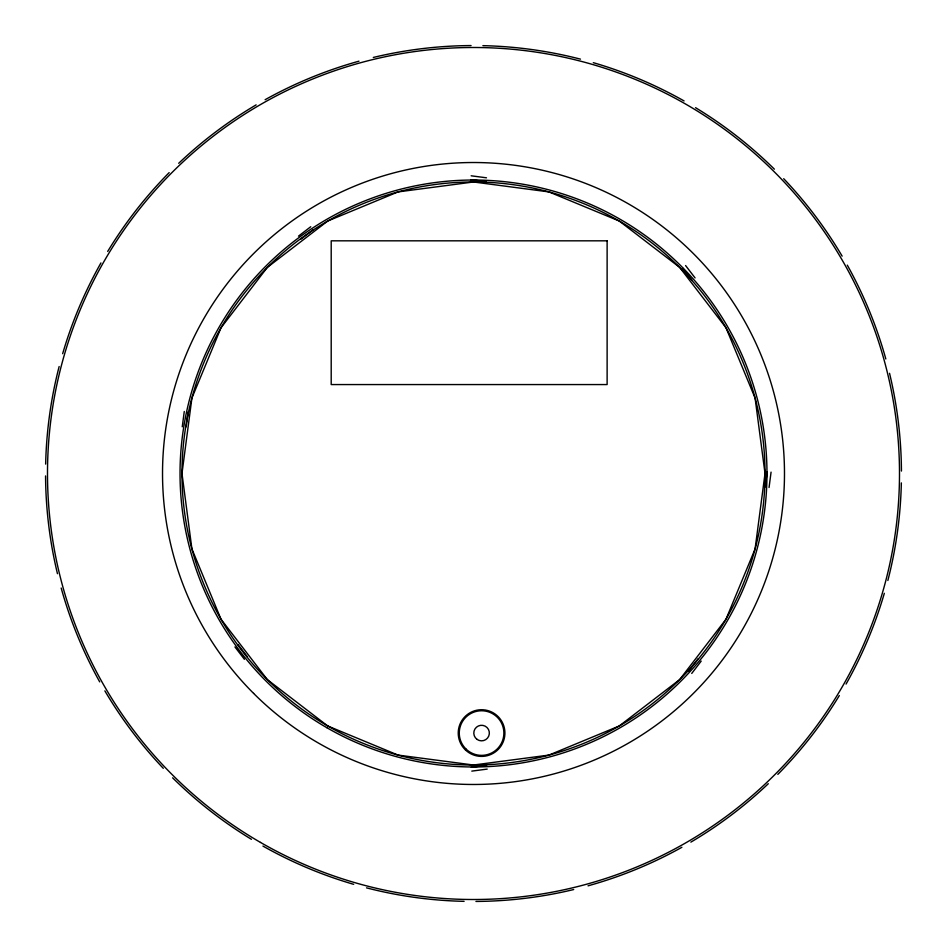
<?xml version="1.0" encoding="UTF-8"?>
<svg xmlns="http://www.w3.org/2000/svg" width="947" height="947" viewBox="0 0 947 947"><rect width="100%" height="100%" fill="white"/><g stroke="black" fill="none" stroke-linecap="round" stroke-linejoin="round"><path stroke-width="1.42" d="M182.25 426.813L184.274 411.483M186.168 426.848L188.122 411.981M765.2 486.995L767.224 471.63M769.059 487.504L771.071 472.127M688.658 671.068L698.128 658.721M691.736 673.435L701.206 661.089M298.494 236.134L310.758 226.724M300.862 239.212L313.126 229.813M471.298 767.259L486.687 765.235M471.807 771.118L487.196 769.094M471.144 175.799L486.486 177.811M470.635 179.646L485.989 181.67M685.581 265.551L695.062 277.897M682.503 267.918L691.973 280.265M238.028 644.587L247.498 656.922M234.939 646.955L244.409 659.29M901.343 482.899A427.949 427.949 0 0 1 887.86 580.464M884.332 593.319A427.949 427.949 0 0 1 846.062 684.065M839.314 695.56A427.949 427.949 0 0 1 777.83 774.374M768.301 783.702A427.949 427.949 0 0 1 690.86 842.132M681.876 847.293A427.949 427.949 0 0 1 588.04 885.824M573.704 889.541A427.949 427.949 0 0 1 475.939 901.437M464.101 901.343A427.949 427.949 0 0 1 366.536 887.86M353.681 884.332A427.949 427.949 0 0 1 262.935 846.062M251.44 839.314A427.949 427.949 0 0 1 172.626 777.83M163.298 768.301A427.949 427.949 0 0 1 104.868 690.86M99.707 681.876A427.949 427.949 0 0 1 61.176 588.04M57.459 573.704A427.949 427.949 0 0 1 45.563 475.939M45.657 464.101A427.949 427.949 0 0 1 59.14 366.536M62.668 353.681A427.949 427.949 0 0 1 100.938 262.935M107.686 251.44A427.949 427.949 0 0 1 169.17 172.626M178.699 163.298A427.949 427.949 0 0 1 256.14 104.868M265.124 99.707A427.949 427.949 0 0 1 358.96 61.176M373.296 57.459A427.949 427.949 0 0 1 471.061 45.563M482.899 45.657A427.949 427.949 0 0 1 580.464 59.14M593.319 62.668A427.949 427.949 0 0 1 684.065 100.938M695.56 107.686A427.949 427.949 0 0 1 774.374 169.17M783.702 178.699A427.949 427.949 0 0 1 842.132 256.14M847.293 265.124A427.949 427.949 0 0 1 885.824 358.96M889.541 373.296A427.949 427.949 0 0 1 901.437 471.061M191.91 398.048L181.978 473.5L191.91 548.952L221.03 619.267L267.362 679.638L327.733 725.97L398.048 755.09L473.5 765.022L548.952 755.09L619.267 725.97L679.638 679.638L725.97 619.267L755.09 548.952L765.022 473.5L755.09 398.048L725.97 327.733L679.638 267.362L619.267 221.03L548.952 191.91L473.5 181.978L398.048 191.91L327.733 221.03L267.362 267.362L221.03 327.733L191.91 398.048M607.122 240.822L331.201 240.822L331.201 384.565L607.122 384.565L607.122 240.822M260.496 842.428A425.996 425.996 0 0 0 899.496 473.5A425.996 425.996 0 0 0 260.496 104.572A425.996 425.996 0 0 0 260.496 842.428M253.607 693.393A310.983 310.983 0 0 0 773.888 553.983A310.983 310.983 0 0 0 393.017 173.112A310.983 310.983 0 0 0 253.607 693.393M326.762 727.651A293.475 293.475 0 0 0 766.975 473.5A293.475 293.475 0 0 0 326.762 219.349A293.475 293.475 0 0 0 326.762 727.651M327.733 725.97A291.522 291.522 0 0 0 765.022 473.5A291.522 291.522 0 0 0 327.733 221.03A291.522 291.522 0 0 0 327.733 725.97M465.498 749.988A23.344 23.344 0 0 0 504.266 738.53A23.344 23.344 0 0 0 474.956 710.676A23.344 23.344 0 0 0 465.498 749.988M466.208 749.231A22.302 22.302 0 0 0 503.259 738.281A22.302 22.302 0 0 0 475.252 711.671A22.302 22.302 0 0 0 466.208 749.231M477.028 739.37A7.777 7.777 0 0 0 489.315 733.854A7.777 7.777 0 0 0 478.389 725.97A7.777 7.777 0 0 0 477.028 739.37"/></g></svg>
